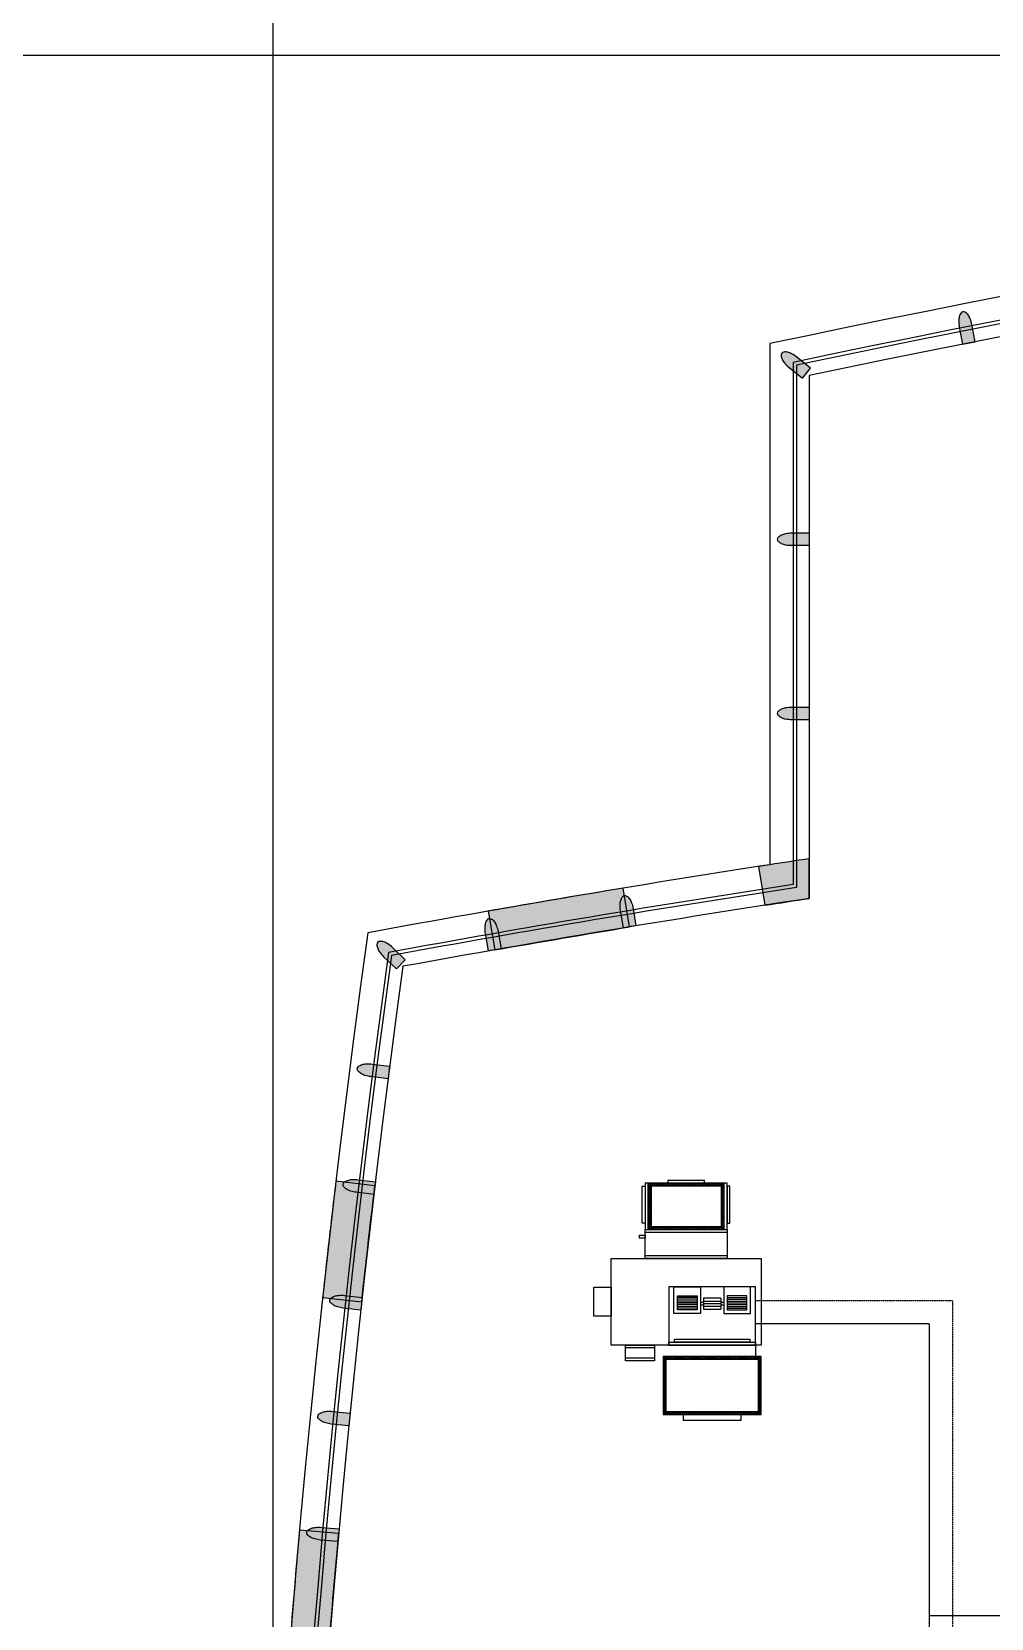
# Model space of a CAD drawing. Header units: inches. Extents: x -10386 to 73614, y -7144 to 52256.
# Drawn here: x -2086 to 6214, y 31194 to 44922 of the extents above; entities that cross this region are included whole.
import ezdxf

# ---------------------------------------------------------------- set-up
doc = ezdxf.new("R2010")
doc.units = ezdxf.units.IN
doc.header["$MEASUREMENT"] = 0
doc.linetypes.add('DASHED', pattern=[0.75, 0.5, -0.25])
doc.layers.add('arch', color=8, linetype='Continuous')
doc.layers.add('暖-设备-VAV', color=6, linetype='Continuous')
doc.layers.add('暖通-空调-热水供水管', color=1, linetype='Continuous', lineweight=25)
doc.layers.add('暖通-空调-热水回水管', color=1, linetype='DASHED', lineweight=25)

# ---------------------------------------------------------------- blocks, each defined once
blk = doc.blocks.new('A$C0FBF0051')
at = {"layer": '暖-设备-VAV', "ltscale": 600}
h = blk.add_hatch(dxfattribs=at)
h.set_pattern_fill('ANSI37', color=9, scale=100, style=0)
h.set_pattern_definition([(45, (3695250.5, -605371.5), (-8.838834765, 8.838834765), []), (135, (3695250.5, -605371.5), (-8.838834765, -8.838834765), [])])
h.paths.add_polyline_path([(-555, 1600), (104, 1600), (104, 2000), (-555, 2000)])
h.paths.add_polyline_path([(-529, 1975), (79, 1975), (79, 1625), (-529, 1625)], flags=16)
h = blk.add_hatch(dxfattribs=at)
h.set_pattern_fill('ANSI37', color=9, scale=100, style=0)
h.set_pattern_definition([(45, (3724282.349, -592149.306), (-8.838834765, 8.838834765), []), (135, (3724282.349, -592149.306), (-8.838834765, -8.838834765), [])])
h.paths.add_polyline_path([(-425, 0), (425, 0), (425, 500), (-425, 500)])
h.paths.add_polyline_path([(-400, 25), (400, 25), (400, 475), (-400, 475)], flags=16)
for p, q in [((-555, 1600), (-555, 2000)), ((-555, 2000), (104, 2000)), ((-529, 1975), (-529, 1625)), ((79, 1975), (-529, 1975)), ((79, 1975), (79, 1625)), ((104, 1600), (104, 2000)), ((104, 1600), (-555, 1600)), ((-529, 1625), (79, 1625)), ((375, 600), (375, 500))]:
    blk.add_line(p, q, dxfattribs=at)
at = {"layer": '暖-设备-VAV', "color": 9, "ltscale": 600}
for p, q in [((-131, 1012), (-301, 1012)), ((-131, 996), (-301, 996)), ((-131, 981), (-301, 981)), ((-131, 965), (-301, 965)), ((-101, 971), (-74, 971)), ((74, 1006), (-74, 1006)), ((-74, 1006), (-74, 911)), ((-74, 981), (74, 981)), ((74, 1006), (74, 911)), ((74, 971), (100, 971)), ((131, 1012), (301, 1012)), ((131, 996), (301, 996)), ((131, 981), (301, 981)), ((131, 965), (301, 965)), ((-131, 950), (-301, 950)), ((-131, 935), (-301, 935)), ((-131, 919), (-301, 919)), ((-74, 946), (-101, 946)), ((74, 958), (-74, 958)), ((-74, 936), (74, 936)), ((-74, 911), (74, 911)), ((100, 946), (74, 946)), ((131, 950), (301, 950)), ((131, 935), (301, 935)), ((131, 919), (301, 919))]:
    blk.add_line(p, q, dxfattribs=at)
at = {"layer": '暖-设备-VAV', "ltscale": 600}
for points in [[(-580, 1975), (-580, 1655), (-605, 1655), (-605, 1975)], [(-580, 1600), (129, 1600), (129, 2000), (-580, 2000)], [(-555, 1600), (104, 1600), (104, 2000), (-555, 2000)], [(-65, 2025), (-385, 2025), (-385, 2000), (-65, 2000)], [(-630, 1550), (-580, 1550), (-580, 1525), (-630, 1525)], [(-580, 1600), (129, 1600), (129, 1350), (-580, 1350)], [(-875, 1350), (425, 1350), (425, 600), (-875, 600)], [(-1025, 1100), (-875, 1100), (-875, 850), (-1025, 850)], [(-375, 600), (375, 600), (375, 1104), (-375, 1104)], [(-332, 1104), (-101, 1104), (-101, 873), (-332, 873)], [(331, 1104), (100, 1104), (100, 873), (331, 873)], [(-499, 600), (-499, 464), (-750, 464), (-750, 600)], [(-499, 575), (-750, 575), (-750, 600), (-499, 600)], [(-499, 464), (-750, 464), (-750, 489), (-499, 489)], [(-425, 0), (425, 0), (425, 500), (-425, 500)], [(-400, 25), (400, 25), (400, 475), (-400, 475)], [(-250, -50), (250, -50), (250, 0), (-250, 0)]]:
    blk.add_lwpolyline(points, close=True, dxfattribs=at)
at = {"layer": '暖-设备-VAV', "color": 9, "ltscale": 600}
for points in [[(129, 1975), (129, 1655), (154, 1655), (154, 1975)], [(129, 1575), (-580, 1575), (-580, 1600), (129, 1600)], [(129, 1350), (-580, 1350), (-580, 1375), (129, 1375)], [(-301, 1027), (-131, 1027), (-131, 904), (-301, 904)], [(301, 1027), (131, 1027), (131, 904), (301, 904)], [(375, 600), (-375, 600), (-375, 625), (375, 625)], [(325, 625), (-325, 625), (-325, 650), (325, 650)]]:
    blk.add_lwpolyline(points, close=True, dxfattribs=at)

msp = doc.modelspace()

# ---------------------------------------------------------------- hatches: boundary and pattern name
at = {"layer": 'arch'}
h = msp.add_hatch(color=256, dxfattribs=at)
edge = h.paths.add_edge_path()
edge.add_ellipse((5778.7, 42337.9), major_axis=(192.4, 192.4), ratio=1, start_angle=325.8227, end_angle=336.35784)
edge.add_ellipse((5880.8, 42377.8), major_axis=(115, 115), ratio=1, start_angle=336.35784, end_angle=350.00181)
edge.add_ellipse((5941.5, 42420.3), major_axis=(62.5, 62.5), ratio=1, start_angle=350.00181, end_angle=373.12911)
edge.add_ellipse((5974.1, 42472.7), major_axis=(19, 19), ratio=1, start_angle=13.12911, end_angle=55.8227)
edge.add_ellipse((5974.1, 42472.7), major_axis=(19, 19), ratio=1, start_angle=55.8227, end_angle=98.5163)
edge.add_ellipse((6023.6, 42436), major_axis=(-62.5, 62.5), ratio=1, start_angle=8.5163, end_angle=31.6436)
edge.add_ellipse((6095.7, 42418.9), major_axis=(115, 115), ratio=1, start_angle=121.6436, end_angle=135.28757)
edge.add_ellipse((6205.3, 42419.4), major_axis=(-192.4, 192.4), ratio=1, start_angle=45.28757, end_angle=55.8227)
edge.add_line((5938, 42368.3), (5966.6, 42218.6))
edge.add_line((5966.6, 42218.6), (6074.7, 42239.2))
edge.add_line((6074.7, 42239.2), (6046, 42389))
h = msp.add_hatch(color=256, dxfattribs=at)
edge = h.paths.add_edge_path()
edge.add_ellipse((4360.2, 41894.7), major_axis=(192.4, 192.4), ratio=1, start_angle=5.9503, end_angle=16.48544)
edge.add_ellipse((4412.5, 41991), major_axis=(-115, 115), ratio=1, start_angle=-73.51456, end_angle=-59.87059)
edge.add_ellipse((4431.5, 42062.7), major_axis=(62.5, 62.5), ratio=1, start_angle=30.12941, end_angle=53.2567)
edge.add_ellipse((4422.7, 42123.7), major_axis=(19, 19), ratio=1, start_angle=53.2567, end_angle=95.9503)
edge.add_ellipse((4422.7, 42123.7), major_axis=(-19, 19), ratio=1, start_angle=5.9503, end_angle=48.6439)
edge.add_ellipse((4484.2, 42127.6), major_axis=(-62.5, 62.5), ratio=1, start_angle=48.6439, end_angle=71.77119)
edge.add_ellipse((4550.4, 42161), major_axis=(115, 115), ratio=1, start_angle=161.77119, end_angle=175.41516)
edge.add_ellipse((4633.8, 42232), major_axis=(192.4, 192.4), ratio=1, start_angle=175.41516, end_angle=185.9503)
edge.add_line((4462.3, 42020.7), (4580.8, 41924.6))
edge.add_line((4580.8, 41924.6), (4650.1, 42010))
edge.add_line((4650.1, 42010), (4531.6, 42106.1))
h = msp.add_hatch(color=256, dxfattribs=at)
edge = h.paths.add_edge_path()
edge.add_ellipse((4360.2, 41894.7), major_axis=(192.4, 192.4), ratio=1, start_angle=5.9503, end_angle=16.48544)
edge.add_ellipse((4412.5, 41991), major_axis=(-115, 115), ratio=1, start_angle=-73.51456, end_angle=-59.87059)
edge.add_ellipse((4431.5, 42062.7), major_axis=(62.5, 62.5), ratio=1, start_angle=30.12941, end_angle=53.2567)
edge.add_ellipse((4422.7, 42123.7), major_axis=(19, 19), ratio=1, start_angle=53.2567, end_angle=95.9503)
edge.add_ellipse((4422.7, 42123.7), major_axis=(-19, 19), ratio=1, start_angle=5.9503, end_angle=48.6439)
edge.add_ellipse((4484.2, 42127.6), major_axis=(-62.5, 62.5), ratio=1, start_angle=48.6439, end_angle=71.77119)
edge.add_ellipse((4550.4, 42161), major_axis=(115, 115), ratio=1, start_angle=161.77119, end_angle=175.41516)
edge.add_ellipse((4633.8, 42232), major_axis=(192.4, 192.4), ratio=1, start_angle=175.41516, end_angle=185.9503)
edge.add_line((4462.3, 42020.7), (4580.8, 41924.6))
edge.add_line((4580.8, 41924.6), (4650.1, 42010))
edge.add_line((4650.1, 42010), (4531.6, 42106.1))
h = msp.add_hatch(color=256, dxfattribs=at)
edge = h.paths.add_edge_path()
edge.add_arc((4487.5, 40747.2), 272.1, -100.53514, -90, ccw=False)
edge.add_arc((4467.5, 40639.5), 162.6, 245.82089, 259.46486, ccw=False)
edge.add_arc((4437.1, 40571.9), 88.4, 222.6936, 245.82089, ccw=False)
edge.add_arc((4391.8, 40530.1), 26.8, 180, 222.6936, ccw=False)
edge.add_arc((4391.8, 40530.1), 26.8, 137.3064, 180, ccw=False)
edge.add_arc((4437.1, 40488.3), 88.4, 114.17911, 137.3064, ccw=False)
edge.add_arc((4467.5, 40420.7), 162.6, 100.53514, 114.17911, ccw=False)
edge.add_arc((4487.5, 40312.9), 272.1, 90, 100.53514, ccw=False)
edge.add_line((4487.5, 40585.1), (4640, 40585.1))
edge.add_line((4640, 40585.1), (4640, 40475.1))
edge.add_line((4640, 40475.1), (4487.5, 40475.1))
h = msp.add_hatch(color=256, dxfattribs=at)
edge = h.paths.add_edge_path()
edge.add_arc((4487.5, 39240.7), 272.1, -100.53514, -90, ccw=False)
edge.add_arc((4467.5, 39133), 162.6, 245.82089, 259.46486, ccw=False)
edge.add_arc((4437.1, 39065.3), 88.4, 222.6936, 245.82089, ccw=False)
edge.add_arc((4391.8, 39023.6), 26.8, 180, 222.6936, ccw=False)
edge.add_arc((4391.8, 39023.6), 26.8, 137.3064, 180, ccw=False)
edge.add_arc((4437.1, 38981.8), 88.4, 114.17911, 137.3064, ccw=False)
edge.add_arc((4467.5, 38914.1), 162.6, 100.53514, 114.17911, ccw=False)
edge.add_arc((4487.5, 38806.4), 272.1, 90, 100.53514, ccw=False)
edge.add_line((4487.5, 39078.6), (4640, 39078.6))
edge.add_line((4640, 39078.6), (4640, 38968.6))
edge.add_line((4640, 38968.6), (4487.5, 38968.6))
h = msp.add_hatch(color=256, dxfattribs=at)
edge = h.paths.add_edge_path()
edge.add_arc((22439.8, -79894.9), 119000, 98.602476, 98.768077)
edge.add_arc((22439.8, -79894.9), 119000, 98.768077, 98.815745)
edge.add_line((4202.2, 37699.3), (4254.3, 37363.3))
edge.add_arc((22439.8, -79894.9), 118660, 98.627312, 98.815745, ccw=False)
edge.add_line((4640, 37422.5), (4640, 37766.4))
h = msp.add_hatch(color=256, dxfattribs=at)
edge = h.paths.add_edge_path()
edge.add_arc((22439.8, -79894.9), 119000, 99.386981, 99.958218)
edge.add_line((1861.1, 37312.3), (1919.9, 36977.4))
edge.add_arc((22439.8, -79894.9), 118660, 99.386981, 99.958218, ccw=False)
edge.add_line((3086.1, 37176.2), (3030.7, 37511.6))
h = msp.add_hatch(color=256, dxfattribs=at)
edge = h.paths.add_edge_path()
edge.add_arc((3275.5, 37362.1), 272.1, -181.14816, -170.61302, ccw=False)
edge.add_arc((3165.9, 37364.3), 162.6, 165.20787, 178.85184, ccw=False)
edge.add_arc((3094.3, 37383.2), 88.4, 142.08058, 165.20787, ccw=False)
edge.add_arc((3045.7, 37421.1), 26.8, 99.38698, 142.08058, ccw=False)
edge.add_arc((3045.7, 37421.1), 26.8, 56.69338, 99.38698, ccw=False)
edge.add_arc((3011.8, 37369.6), 88.4, 33.56609, 56.69338, ccw=False)
edge.add_arc((2950, 37328.6), 162.6, 19.92212, 33.56609, ccw=False)
edge.add_arc((2847, 37291.2), 272.1, 9.38698, 19.92212, ccw=False)
edge.add_line((3115.5, 37335.6), (3140.4, 37185.2))
edge.add_line((3140.4, 37185.2), (3031.9, 37167.2))
edge.add_line((3031.9, 37167.2), (3007, 37317.7))
h = msp.add_hatch(color=256, dxfattribs=at)
edge = h.paths.add_edge_path()
edge.add_arc((2107.4, 37165.2), 272.1, -180.57692, -170.04178, ccw=False)
edge.add_arc((1997.8, 37166.3), 162.6, 165.77911, 179.42308, ccw=False)
edge.add_arc((1926, 37184.5), 88.4, 142.65182, 165.77911, ccw=False)
edge.add_arc((1877, 37221.9), 26.8, 99.95822, 142.65182, ccw=False)
edge.add_arc((1877, 37221.9), 26.8, 57.26462, 99.95822, ccw=False)
edge.add_arc((1843.7, 37170.1), 88.4, 34.13732, 57.26462, ccw=False)
edge.add_arc((1782.3, 37128.4), 162.6, 20.49335, 34.13732, ccw=False)
edge.add_arc((1679.7, 37090.1), 272.1, 9.95822, 20.49335, ccw=False)
edge.add_line((1947.7, 37137.1), (1974.1, 36986.9))
edge.add_line((1974.1, 36986.9), (1865.7, 36967.9))
edge.add_line((1865.7, 36967.9), (1839.4, 37118.1))
h = msp.add_hatch(color=256, dxfattribs=at)
edge = h.paths.add_edge_path()
edge.add_ellipse((846, 36801.4), major_axis=(192.4, 192.4), ratio=1, start_angle=1.27913, end_angle=11.81427)
edge.add_ellipse((905.9, 36893.1), major_axis=(-115, 115), ratio=1, start_angle=-78.18573, end_angle=-64.54176)
edge.add_ellipse((930.7, 36962.9), major_axis=(62.5, 62.5), ratio=1, start_angle=25.45824, end_angle=48.58553)
edge.add_ellipse((926.9, 37024.4), major_axis=(19, 19), ratio=1, start_angle=48.58553, end_angle=91.27913)
edge.add_ellipse((926.9, 37024.4), major_axis=(-19, 19), ratio=1, start_angle=1.27913, end_angle=43.97273)
edge.add_ellipse((988.5, 37023.3), major_axis=(62.5, 62.5), ratio=1, start_angle=133.97273, end_angle=157.10002)
edge.add_ellipse((1057.2, 37051.2), major_axis=(115, 115), ratio=1, start_angle=157.10002, end_angle=170.74399)
edge.add_ellipse((1146.1, 37115.2), major_axis=(-192.4, 192.4), ratio=1, start_angle=80.74399, end_angle=91.27913)
edge.add_line((958, 36918.6), (1068.2, 36813.2))
edge.add_line((1068.2, 36813.2), (1144.3, 36892.6))
edge.add_line((1144.3, 36892.6), (1034.1, 36998))
h = msp.add_hatch(color=256, dxfattribs=at)
edge = h.paths.add_edge_path()
edge.add_arc((879.6, 36150.6), 272.1, -107.82309, -97.28796, ccw=False)
edge.add_arc((846, 36046.3), 162.6, 238.53294, 252.17691, ccw=False)
edge.add_arc((807.3, 35983), 88.4, 215.40564, 238.53294, ccw=False)
edge.add_arc((757.1, 35947.3), 26.8, 172.71204, 215.40564, ccw=False)
edge.add_arc((757.1, 35947.3), 26.8, 130.01844, 172.71204, ccw=False)
edge.add_arc((796.7, 35900.1), 88.4, 106.89115, 130.01844, ccw=False)
edge.add_arc((818.3, 35829.2), 162.6, 93.24718, 106.89115, ccw=False)
edge.add_arc((824.5, 35719.8), 272.1, 82.71204, 93.24718, ccw=False)
edge.add_line((859, 35989.7), (1010.3, 35970.4))
edge.add_line((1010.3, 35970.4), (996.3, 35861.3))
edge.add_line((996.3, 35861.3), (845.1, 35880.6))
h = msp.add_hatch(color=256, dxfattribs=at)
edge = h.paths.add_edge_path()
edge.add_line((882.5, 34935.1), (544.9, 34975.1))
edge.add_arc((107000, 22360), 107200, 173.24187, 173.78252)
edge.add_line((430.6, 33970), (768.6, 33933.2))
edge.add_arc((107000, 22360), 106860, 173.24187, 173.78252, ccw=False)
h = msp.add_hatch(color=256, dxfattribs=at)
edge = h.paths.add_edge_path()
edge.add_arc((754.4, 35150.1), 272.1, -107.28325, -96.74811, ccw=False)
edge.add_arc((721.8, 35045.5), 162.6, 239.07278, 252.71675, ccw=False)
edge.add_arc((683.7, 34981.9), 88.4, 215.94549, 239.07278, ccw=False)
edge.add_arc((633.8, 34945.7), 26.8, 173.25189, 215.94549, ccw=False)
edge.add_arc((633.8, 34945.7), 26.8, 130.55829, 173.25189, ccw=False)
edge.add_arc((673.9, 34898.9), 88.4, 107.431, 130.55829, ccw=False)
edge.add_arc((696.1, 34828.2), 162.6, 93.78703, 107.431, ccw=False)
edge.add_arc((703.3, 34718.8), 272.1, 83.25189, 93.78703, ccw=False)
edge.add_line((735.3, 34989.1), (886.8, 34971.2))
edge.add_line((886.8, 34971.2), (873.8, 34861.9))
edge.add_line((873.8, 34861.9), (722.4, 34879.8))
h = msp.add_hatch(color=256, dxfattribs=at)
edge = h.paths.add_edge_path()
edge.add_arc((638.6, 34148.5), 272.1, -106.7434, -96.20826, ccw=False)
edge.add_arc((607, 34043.6), 162.6, 239.61263, 253.2566, ccw=False)
edge.add_arc((569.5, 33979.6), 88.4, 216.48534, 239.61263, ccw=False)
edge.add_arc((520, 33943), 26.8, 173.79174, 216.48534, ccw=False)
edge.add_arc((520, 33943), 26.8, 131.09814, 173.79174, ccw=False)
edge.add_arc((560.5, 33896.5), 88.4, 107.97085, 131.09814, ccw=False)
edge.add_arc((583.3, 33826), 162.6, 94.32688, 107.97085, ccw=False)
edge.add_arc((591.6, 33716.7), 272.1, 83.79174, 94.32688, ccw=False)
edge.add_line((621, 33987.3), (772.6, 33970.8))
edge.add_line((772.6, 33970.8), (760.7, 33861.4))
edge.add_line((760.7, 33861.4), (609.1, 33877.9))
h = msp.add_hatch(color=256, dxfattribs=at)
edge = h.paths.add_edge_path()
edge.add_arc((532.2, 33145.8), 272.1, -106.20355, -95.66841, ccw=False)
edge.add_arc((501.6, 33040.6), 162.6, 240.15248, 253.79645, ccw=False)
edge.add_arc((464.7, 32976.3), 88.4, 217.02519, 240.15248, ccw=False)
edge.add_arc((415.6, 32939.2), 26.8, 174.33159, 217.02519, ccw=False)
edge.add_arc((415.6, 32939.2), 26.8, 131.63799, 174.33159, ccw=False)
edge.add_arc((456.5, 32893.2), 88.4, 108.5107, 131.63799, ccw=False)
edge.add_arc((480, 32822.8), 162.6, 94.86673, 108.5107, ccw=False)
edge.add_arc((489.3, 32713.7), 272.1, 84.33159, 94.86673, ccw=False)
edge.add_line((516.2, 32984.5), (668, 32969.4))
edge.add_line((668, 32969.4), (657.1, 32860))
edge.add_line((657.1, 32860), (505.3, 32875))
h = msp.add_hatch(color=256, dxfattribs=at)
edge = h.paths.add_edge_path()
edge.add_line((569.1, 31926.5), (230.4, 31956.9))
edge.add_arc((107000, 22360), 107200, 174.863821, 175.404472)
edge.add_line((144.6, 30949), (483.5, 30921.7))
edge.add_arc((107000, 22360), 106860, 174.863821, 175.404472, ccw=False)
h = msp.add_hatch(color=256, dxfattribs=at)
edge = h.paths.add_edge_path()
edge.add_arc((435.3, 32142.2), 272.1, -105.6637, -95.12856, ccw=False)
edge.add_arc((405.7, 32036.7), 162.6, 240.69233, 254.3363, ccw=False)
edge.add_arc((369.4, 31972), 88.4, 217.56504, 240.69233, ccw=False)
edge.add_arc((320.6, 31934.5), 26.8, 174.87144, 217.56504, ccw=False)
edge.add_arc((320.6, 31934.5), 26.8, 132.17784, 174.87144, ccw=False)
edge.add_arc((362, 31888.8), 88.4, 109.05054, 132.17784, ccw=False)
edge.add_arc((386.2, 31818.8), 162.6, 95.40657, 109.05054, ccw=False)
edge.add_arc((396.5, 31709.7), 272.1, 84.87144, 95.40657, ccw=False)
edge.add_line((420.8, 31980.7), (572.7, 31967.1))
edge.add_line((572.7, 31967.1), (562.9, 31857.5))
edge.add_line((562.9, 31857.5), (411, 31871.2))

# ---------------------------------------------------------------- linework, layer by layer
at = {"layer": 'arch', "ltscale": 0.02}
for points in [[(0, 48856.2), (0, -1780)], [(-4918.1, 44720), (61637.1, 44720)]]:
    msp.add_lwpolyline(points, dxfattribs=at)
at = {"layer": 'arch'}
for points in [[(48110, 43588.2, 0.0892167), (4300, 42223.1), (4300, 37714.5, 0.0074119), (821.7, 37125.1, 0.0691966), (821.7, 7594.9, 0.0074119), (4300, 7005.5), (4300, 2496.9, 0.0892167), (48110, 1131.8), (48110, 8416.6, 0.0191145), (56909.6, 10716.5, 0.1037494), (56909.6, 34003.5, 0.0191145), (48110, 36303.4)], [(48110, 43588.2, 0.0892167), (4300, 42223.1), (4300, 37714.5, 0.0074119), (821.7, 37125.1, 0.0691966), (821.7, 7594.9, 0.0074119), (4300, 7005.5), (4300, 2496.9, 0.0892167), (48110, 1131.8), (48110, 8416.6, 0.0191145), (56909.6, 10716.5, 0.1037494), (56909.6, 34003.5, 0.0191145), (48110, 36303.4)], [(47910, 43415.5, 0.0885346), (4500, 42060.9), (4500, 37542.8, 0.0074691), (1000, 36954.5, 0.0685189), (1000, 7765.5, 0.0074691), (4500, 7177.2), (4500, 2659.1, 0.0885346), (47910, 1304.5), (47910, 8577.3, 0.0192029), (56738, 10873.6, 0.1026894), (56738, 33846.4, 0.0192029), (47910, 36142.7)], [(47910, 43415.5, 0.0885346), (4500, 42060.9), (4500, 37542.8, 0.0074691), (1000, 36954.5, 0.0685189), (1000, 7765.5, 0.0074691), (4500, 7177.2), (4500, 2659.1, 0.0885346), (47910, 1304.5), (47910, 8577.3, 0.0192029), (56738, 10873.6, 0.1026894), (56738, 33846.4, 0.0192029), (47910, 36142.7)], [(47880, 43389.6, 0.0884322), (4530, 42036.6), (4530, 37517, 0.0074776), (1026.8, 36928.9, 0.068417), (1026.8, 7791.1, 0.0074776), (4530, 7203), (4530, 2683.4, 0.0884322), (47880, 1330.4), (47880, 8601.4, 0.0192161), (56712.3, 10897.2, 0.1025298), (56712.3, 33822.8, 0.0192161), (47880, 36118.6)], [(47770, 43294.5, 0.088056), (4640, 41947.3), (4640, 37422.5, 0.0075089), (1124.9, 36835.1, 0.0680427), (1124.9, 7884.9, 0.0075089), (4640, 7297.5), (4640, 2772.7, 0.088056), (47770, 1425.5), (47770, 8690, 0.0192645), (56617.8, 10983.6, 0.1019431), (56617.8, 33736.4, 0.0192645), (47770, 36030)], [(6046, 42389, 0.0460006), (6032.2, 42437, 0.0596035), (6014, 42471.1, 0.1012558), (5988.2, 42495.4, 0.1884712), (5969, 42499, 0.1884712), (5952.5, 42488.6, 0.1012558), (5937.6, 42456.5, 0.0596035), (5933.2, 42418.1, 0.0460006), (5938, 42368.3), (5966.6, 42218.6), (6074.7, 42239.2)], [(4531.6, 42106.1, 0.0460006), (4490.1, 42133.9, 0.0596035), (4454.2, 42148.1, 0.1012558), (4418.8, 42150.2, 0.1884712), (4401.9, 42140.5, 0.1884712), (4395.9, 42121.9, 0.1012558), (4405.2, 42087.7, 0.0596035), (4426.6, 42055.6, 0.0460006), (4462.3, 42020.7), (4580.8, 41924.6), (4650.1, 42010)], [(4531.6, 42106.1, 0.0460006), (4490.1, 42133.9, 0.0596035), (4454.2, 42148.1, 0.1012558), (4418.8, 42150.2, 0.1884712), (4401.9, 42140.5, 0.1884712), (4395.9, 42121.9, 0.1012558), (4405.2, 42087.7, 0.0596035), (4426.6, 42055.6, 0.0460006), (4462.3, 42020.7), (4580.8, 41924.6), (4650.1, 42010)], [(4487.5, 40475.1, -0.0460006), (4437.7, 40479.7, -0.0596035), (4400.9, 40491.2, -0.1012558), (4372.1, 40511.9, -0.1884712), (4365, 40530.1, -0.1884712), (4372.1, 40548.3, -0.1012558), (4400.9, 40569, -0.0596035), (4437.7, 40580.5, -0.0460006), (4487.5, 40585.1), (4640, 40585.1), (4640, 40475.1)], [(4487.5, 38968.6, -0.0460006), (4437.7, 38973.1, -0.0596035), (4400.9, 38984.7, -0.1012558), (4372.1, 39005.4, -0.1884712), (4365, 39023.6, -0.1884712), (4372.1, 39041.7, -0.1012558), (4400.9, 39062.5, -0.0596035), (4437.7, 39074, -0.0460006), (4487.5, 39078.6), (4640, 39078.6), (4640, 38968.6)], [(4640, 37766.4, 0.0007226), (4300, 37714.5, 0.000208), (4202.2, 37699.3), (4254.3, 37363.3, -0.0008222), (4640, 37422.5)], [(3030.7, 37511.6, 0.0024925), (1861.1, 37312.3), (1919.9, 36977.4, -0.0024925), (3086.1, 37176.2)], [(3007, 37317.7, -0.0460006), (3003.4, 37367.5, -0.0596035), (3008.8, 37405.8, -0.1012558), (3024.5, 37437.5, -0.1884712), (3041.3, 37447.5, -0.1884712), (3060.4, 37443.5, -0.1012558), (3085.5, 37418.5, -0.0596035), (3102.9, 37384, -0.0460006), (3115.5, 37335.6), (3140.4, 37185.2), (3031.9, 37167.2)], [(1839.4, 37118.1, -0.0460006), (1835.3, 37167.9, -0.0596035), (1840.3, 37206.2, -0.1012558), (1855.7, 37238.1, -0.1884712), (1872.4, 37248.3, -0.1884712), (1891.5, 37244.4, -0.1012558), (1916.9, 37219.7, -0.0596035), (1934.6, 37185.4, -0.0460006), (1947.7, 37137.1), (1974.1, 36986.9), (1865.7, 36967.9)], [(1034.1, 36998, 0.0460006), (994.9, 37029.1, 0.0596035), (960.3, 37046.3, 0.1012558), (925.2, 37051.2, 0.1884712), (907.5, 37043, 0.1884712), (900.1, 37024.9, 0.1012558), (906.6, 36990.1, 0.0596035), (925.2, 36956.3, 0.0460006), (958, 36918.6), (1068.2, 36813.2), (1144.3, 36892.6)], [(845.1, 35880.6, -0.0460006), (796.3, 35891.5, -0.0596035), (761.2, 35907.6, -0.1012558), (735.3, 35931.8, -0.1884712), (730.5, 35950.7, -0.1884712), (739.9, 35967.9, -0.1012558), (771.1, 35984.8, -0.0596035), (809.1, 35991.5, -0.0460006), (859, 35989.7), (1010.3, 35970.4), (996.3, 35861.3)], [(882.5, 34935.1), (544.9, 34975.1, 0.002359), (430.6, 33970), (768.6, 33933.2, -0.002359)], [(722.4, 34879.8, -0.0460006), (673.5, 34890.2, -0.0596035), (638.3, 34906, -0.1012558), (612.1, 34930, -0.1884712), (607.2, 34948.9, -0.1884712), (616.4, 34966.1, -0.1012558), (647.4, 34983.3, -0.0596035), (685.4, 34990.4, -0.0460006), (735.3, 34989.1), (886.8, 34971.2), (873.8, 34861.9)], [(609.1, 33877.9, -0.0460006), (560.2, 33887.9, -0.0596035), (524.8, 33903.3, -0.1012558), (498.4, 33927, -0.1884712), (493.3, 33945.9, -0.1884712), (502.3, 33963.2, -0.1012558), (533.2, 33980.6, -0.0596035), (571.1, 33988.1, -0.0460006), (621, 33987.3), (772.6, 33970.8), (760.7, 33861.4)], [(505.3, 32875, -0.0460006), (456.3, 32884.5, -0.0596035), (420.7, 32899.6, -0.1012558), (394.1, 32923, -0.1884712), (388.9, 32941.8, -0.1884712), (397.7, 32959.2, -0.1012558), (428.4, 32977, -0.0596035), (466.2, 32984.8, -0.0460006), (516.2, 32984.5), (668, 32969.4), (657.1, 32860)], [(569.1, 31926.5), (230.4, 31956.9, 0.002359), (144.6, 30949), (483.5, 30921.7, -0.002359)], [(411, 31871.2, -0.0460006), (361.8, 31880.2, -0.0596035), (326.2, 31894.9, -0.1012558), (299.4, 31918.1, -0.1884712), (293.9, 31936.9, -0.1884712), (302.6, 31954.4, -0.1012558), (333.1, 31972.4, -0.0596035), (370.9, 31980.6, -0.0460006), (420.8, 31980.7), (572.7, 31967.1), (562.9, 31857.5)]]:
    msp.add_lwpolyline(points, format="xyb", close=True, dxfattribs=at)
at = {"layer": '暖通-空调-热水供水管'}
for p, q in [((5677.8, 33742.1), (4175.1, 33742.1)), ((5677.8, 33742.1), (5677.8, 29018.5)), ((5677.8, 31217.1), (7210.2, 31217.1))]:
    msp.add_line(p, q, dxfattribs=at)
at = {"layer": '暖通-空调-热水回水管'}
for q in [(4175.1, 33942.1), (5877.8, 28818.5)]:
    msp.add_line((5877.8, 33942.1), q, dxfattribs=at)

# ---------------------------------------------------------------- block references
at = {"layer": '暖-设备-VAV', "ltscale": 600}
msp.add_blockref('A$C0FBF0051', (3800.1, 32958.1), dxfattribs=at)

doc.saveas('drawing.dxf')
